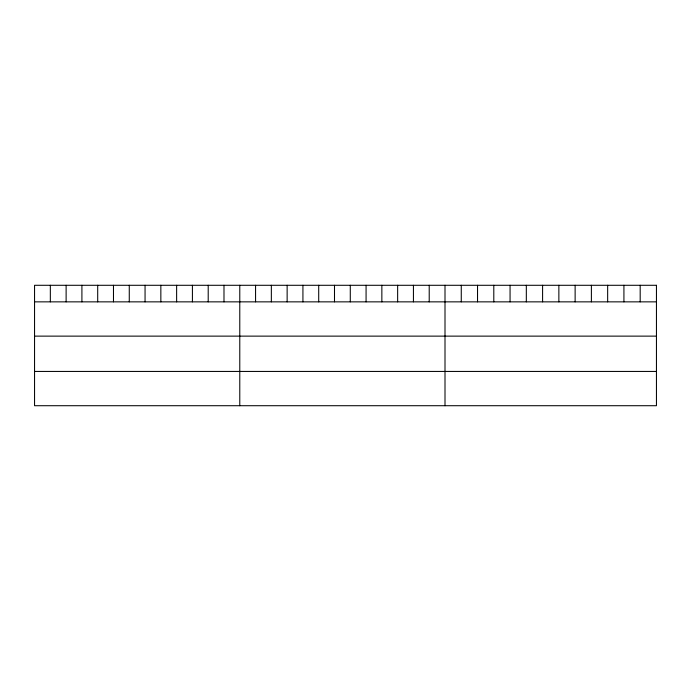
<?xml version="1.0" encoding="UTF-8"?>
<svg xmlns="http://www.w3.org/2000/svg" width="691" height="691" viewBox="0 0 691 691"><rect width="100%" height="100%" fill="white"/><g stroke="black" fill="none" stroke-linecap="round" stroke-linejoin="round"><path stroke-width="1.04" d="M34.55 301.855L656.45 301.855M34.55 336.128L656.45 336.128M34.55 371.438L656.45 371.438M640.186 285.288L640.186 301.855M623.921 285.288L623.921 301.855M607.657 285.288L607.657 301.855M591.392 285.288L591.392 301.855M575.128 285.288L575.128 301.855M558.864 285.288L558.864 301.855M542.59 285.288L542.59 301.855M526.326 285.288L526.326 301.855M510.062 285.288L510.062 301.855M493.797 285.288L493.797 301.855M477.533 285.288L477.533 301.855M461.268 285.288L461.268 301.855M445.004 285.288L445.004 405.712M429.215 285.288L429.215 301.855M413.434 285.288L413.434 301.855M397.645 285.288L397.645 301.855M381.855 285.288L381.855 301.855M366.075 285.288L366.075 301.855M350.285 285.288L350.285 301.855M334.496 285.288L334.496 301.855M318.706 285.288L318.706 301.855M302.926 285.288L302.926 301.855M287.136 285.288L287.136 301.855M271.347 285.288L271.347 301.855M255.566 285.288L255.566 301.855M239.777 285.288L239.777 405.712M223.988 285.288L223.988 301.855M208.207 285.288L208.207 301.855M192.418 285.288L192.418 301.855M176.628 285.288L176.628 301.855M160.848 285.288L160.848 301.855M145.058 285.288L145.058 301.855M129.269 285.288L129.269 301.855M113.479 285.288L113.479 301.855M97.699 285.288L97.699 301.855M81.909 285.288L81.909 301.855M66.12 285.288L66.12 301.855M50.339 285.288L50.339 301.855M656.45 285.288L34.55 285.288L34.55 405.712L656.45 405.712L656.45 285.288"/></g></svg>
